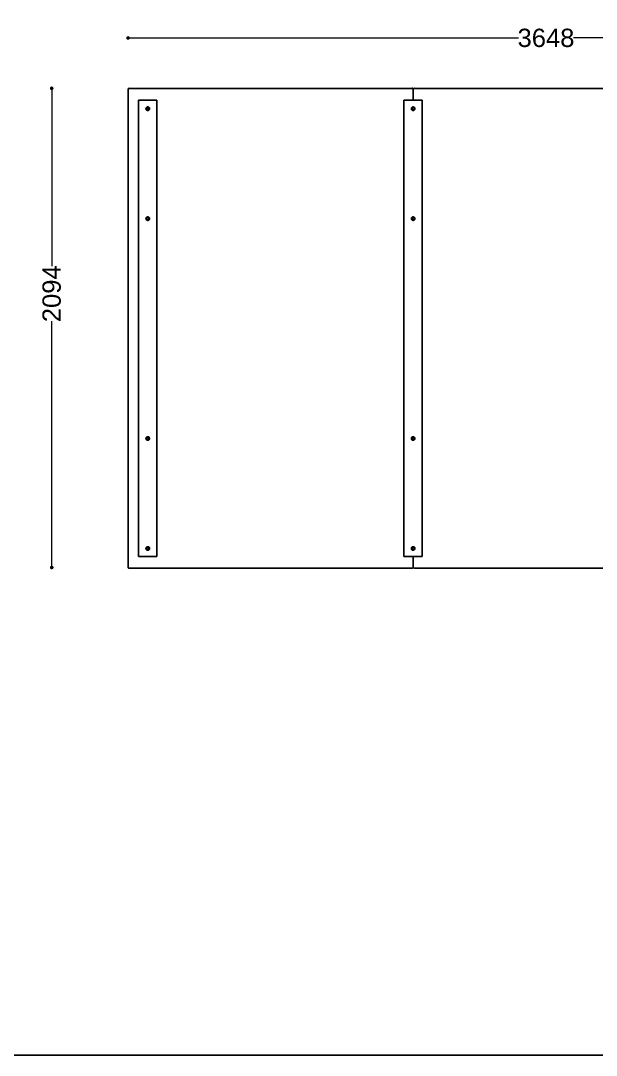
# Model space of a CAD drawing. Header units: millimetres. Extents: x 6020 to 14334, y 16216 to 25078.
# Drawn here: x 9302 to 11818, y 16216 to 20737 of the extents above; entities that cross this region are included whole.
import ezdxf

# ---------------------------------------------------------------- set-up
doc = ezdxf.new("R2010")
doc.units = ezdxf.units.MM
doc.header["$LTSCALE"] = 3
for name, color, linetype in [('Green', 3, 'Continuous'), ('Orange', 30, 'Continuous'), ('Red', 1, 'Continuous')]:
    doc.layers.add(name, color=color, linetype=linetype)
doc.styles.get("Standard").update_dxf_attribs({"font": 'arial.ttf'})
doc.dimstyles.new('MATEUSZ', dxfattribs={"dimtxt": 35, "dimasz": 16, "dimexe": 0.18, "dimexo": 0.0625, "dimgap": 0.09, "dimtad": 0, "dimdec": 0, "dimdsep": 46, "dimtxsty": 'Standard', "dimblk": 'DOT', "dimcen": 0.09, "dimse1": 1, "dimse2": 1, "dimadec": 0, "dimazin": 0, "dimtfac": 1, "dimtdec": 0, "dimtofl": 0, "dimtmove": 0, "dimatfit": 3, "dimfxl": 1, "dimtolj": 1, "dimtzin": 0, "dimlwd": 9, "dimlwe": 9, "dimarcsym": 0})

# ---------------------------------------------------------------- blocks, each defined once
blk = doc.blocks.new('_Dot')
at = {"color": 0, "linetype": 'ByBlock', "lineweight": -2}
blk.add_line((-0.5, 0), (-1, 0), dxfattribs=at)
at = {"color": 0, "linetype": 'ByBlock', "const_width": 0.5}
blk.add_lwpolyline([(-0.25, 0, 1), (0.25, 0, 1)], format="xyb", close=True, dxfattribs=at)
blk = doc.blocks.new('*D28')
at = {"color": 0, "lineweight": 9, "transparency": 16777216}
for p, q in [((9786.9, 20661.9), (11478.2, 20661.9)), ((13403.3, 20661.9), (11717.4, 20661.9))]:
    blk.add_line(p, q, dxfattribs=at)
at = {"layer": 'Defpoints', "color": 0, "transparency": 16777216}
for p in [(13419.3, 20661.9), (13419.3, 20438.7), (9770.9, 20436.8)]:
    blk.add_point(p, dxfattribs=at)
at = {"color": 0, "lineweight": 9, "transparency": 16777216, "xscale": 16, "yscale": 16, "zscale": 16, "rotation": 180}
blk.add_blockref('_Dot', (9770.9, 20661.9), dxfattribs=at)
at = {"color": 0, "lineweight": 9, "transparency": 16777216, "xscale": 16, "yscale": 16, "zscale": 16}
blk.add_blockref('_Dot', (13419.3, 20661.9), dxfattribs=at)
at = {"color": 0, "transparency": 16777216, "insert": (11597.8, 20661.9), "char_height": 80, "attachment_point": 5}
blk.add_mtext('\\A1;3648', dxfattribs=at)
blk = doc.blocks.new('*D29')
at = {"color": 0, "lineweight": 9, "transparency": 16777216}
for p, q in [((9437.2, 20426), (9437.2, 19664.2)), ((9437.2, 18363.8), (9437.2, 19424))]:
    blk.add_line(p, q, dxfattribs=at)
at = {"layer": 'Defpoints', "color": 0, "transparency": 16777216}
for p in [(13416, 20442), (9437.2, 18347.8), (13419.3, 18347.8)]:
    blk.add_point(p, dxfattribs=at)
at = {"color": 0, "lineweight": 9, "transparency": 16777216, "xscale": 16, "yscale": 16, "zscale": 16}
for p, rotation in [((9437.2, 20442), 90), ((9437.2, 18347.8), 270)]:
    blk.add_blockref('_Dot', p, dxfattribs=dict(at, rotation=rotation))
at = {"color": 0, "transparency": 16777216, "insert": (9437.2, 19544.1), "char_height": 80, "attachment_point": 5, "rotation": 90}
blk.add_mtext('\\A1;2094', dxfattribs=at)

msp = doc.modelspace()

# ---------------------------------------------------------------- linework, layer by layer
msp.add_lwpolyline([(6020.2, 25078), (14334, 25078), (14334, 16215.9), (6020.2, 16215.9)], close=True)
at = {"layer": 'Green', "color": 7}
for p, q in [((9856.8, 20358.6), (9851.9, 20355.5)), ((9851.9, 20355.5), (9856.8, 20358.6)), ((9851.9, 20355.5), (9852.1, 20349.8)), ((9861.9, 20355.9), (9856.8, 20358.6)), ((9856.8, 20358.6), (9856.8, 20358.5)), ((9856.8, 20358.6), (9861.9, 20355.9)), ((9862.1, 20350.1), (9861.9, 20355.9)), ((9862.1, 20350.1), (9862.1, 20350)), ((11016.8, 20358.6), (11011.9, 20355.5)), ((11011.9, 20355.5), (11016.8, 20358.6)), ((11011.9, 20355.5), (11012.1, 20349.8)), ((11012.1, 20349.8), (11017.2, 20347.1)), ((11016.8, 20358.6), (11016.8, 20358.5)), ((11021.9, 20355.9), (11016.8, 20358.6)), ((11016.8, 20358.6), (11021.9, 20355.9)), ((11022.1, 20350.1), (11021.9, 20355.9)), ((11022.1, 20350.1), (11022.1, 20350)), ((9856.8, 19878.1), (9851.9, 19875.1)), ((9851.9, 19875.1), (9856.8, 19878.1)), ((9851.9, 19875.1), (9851.9, 19875)), ((9851.9, 19875.1), (9852.1, 19869.3)), ((9861.9, 19875.4), (9856.8, 19878.1)), ((9856.8, 19878.1), (9861.9, 19875.4)), ((9862.1, 19869.6), (9861.9, 19875.4)), ((11016.8, 19878.1), (11011.9, 19875.1)), ((11011.9, 19875.1), (11016.8, 19878.1)), ((11011.9, 19875.1), (11011.9, 19875)), ((11021.9, 19875.4), (11016.8, 19878.1)), ((11016.8, 19878.1), (11021.9, 19875.4)), ((11022.1, 19869.6), (11021.9, 19875.4)), ((9856.8, 18917.2), (9851.9, 18914.2)), ((9851.9, 18914.2), (9856.8, 18917.2)), ((9851.9, 18914.2), (9852.1, 18908.4)), ((9851.9, 18914.2), (9851.9, 18914)), ((9861.9, 18914.5), (9856.8, 18917.2)), ((9856.8, 18917.2), (9861.9, 18914.5)), ((9862.1, 18908.7), (9861.9, 18914.5)), ((11016.8, 18917.2), (11011.9, 18914.2)), ((11011.9, 18914.2), (11016.8, 18917.2)), ((11011.9, 18914.2), (11012.1, 18908.4)), ((11011.9, 18914.2), (11011.9, 18914)), ((11021.9, 18914.5), (11016.8, 18917.2)), ((11016.8, 18917.2), (11021.9, 18914.5)), ((11017.2, 18905.7), (11017.2, 18905.6)), ((11022.1, 18908.7), (11021.9, 18914.5)), ((9856.8, 18436.8), (9851.9, 18433.7)), ((9851.9, 18433.7), (9856.8, 18436.8)), ((9851.9, 18433.7), (9852.1, 18427.9)), ((9861.9, 18434), (9856.8, 18436.8)), ((9856.8, 18436.8), (9861.9, 18434)), ((9859.6, 18426.7), (9862.1, 18428.3)), ((9862.1, 18428.3), (9861.9, 18434)), ((11016.8, 18436.8), (11011.9, 18433.7)), ((11011.9, 18433.7), (11016.8, 18436.8)), ((11011.9, 18433.7), (11012.1, 18427.9)), ((11012.1, 18427.9), (11017.2, 18425.2)), ((11021.9, 18434), (11016.8, 18436.8)), ((11016.8, 18436.8), (11021.9, 18434)), ((11022.1, 18428.3), (11021.9, 18434))]:
    msp.add_line(p, q, dxfattribs=at)
for points in [[(9864.7, 20352.8, 0), (9864.7, 20353.7, 0), (9864.6, 20354.5, 0), (9864.3, 20355.3, 0), (9864, 20356.1, 0), (9863.5, 20356.9, 0), (9863, 20357.7, 0), (9862.4, 20358.4, 0), (9861.7, 20359, 0), (9860.9, 20359.5, 0), (9860.1, 20359.9, 0), (9859.3, 20360.2, 0), (9858.4, 20360.4, 0), (9857.6, 20360.5, 0), (9856.8, 20360.6, 0), (9856, 20360.5, 0), (9855.1, 20360.3, 0), (9854.3, 20360.1, 0), (9853.5, 20359.7, 0), (9852.7, 20359.2, 0), (9852, 20358.7, 0), (9851.3, 20358, 0), (9850.7, 20357.3, 0), (9850.2, 20356.5, 0), (9849.8, 20355.7, 0), (9849.6, 20354.9, 0), (9849.4, 20354, 0), (9849.3, 20353.2, 0), (9849.3, 20352.4, 0), (9849.4, 20351.6, 0), (9849.6, 20350.8, 0), (9849.9, 20349.9, 0), (9850.3, 20349.1, 0)], [(9851.9, 20355.4, 0), (9856.8, 20358.5, 0)], [(9852.1, 20349.6, 0), (9851.9, 20355.4, 0)], [(9857.2, 20346.9, 0), (9852.1, 20349.6, 0)], [(9856.8, 20358.5, 0), (9861.9, 20355.8, 0)], [(9857.4, 20347, 0), (9862.1, 20350, 0)], [(9861.9, 20355.8, 0), (9862.1, 20350, 0)], [(11024.7, 20352.8, 0), (11024.7, 20353.6, 0), (11024.6, 20354.4, 0), (11024.4, 20355.2, 0), (11024, 20356, 0), (11023.6, 20356.8, 0), (11023.1, 20357.6, 0), (11022.5, 20358.2, 0), (11021.9, 20358.8, 0), (11021.1, 20359.4, 0), (11020.4, 20359.8, 0), (11019.6, 20360.1, 0), (11018.8, 20360.4, 0), (11018, 20360.5, 0), (11017.2, 20360.6, 0), (11016.4, 20360.5, 0), (11015.6, 20360.4, 0), (11014.8, 20360.2, 0), (11014, 20359.9, 0), (11013.2, 20359.6, 0), (11012.4, 20359.1, 0), (11011.8, 20358.5, 0), (11011.1, 20357.9, 0), (11010.6, 20357.1, 0), (11010.1, 20356.4, 0), (11009.8, 20355.6, 0), (11009.5, 20354.8, 0), (11009.4, 20354, 0), (11009.3, 20353.2, 0), (11009.3, 20352.4, 0), (11009.4, 20351.6, 0), (11009.6, 20350.8, 0), (11009.8, 20350, 0)], [(11011.9, 20355.4, 0), (11016.8, 20358.5, 0)], [(11012.1, 20349.6, 0), (11011.9, 20355.4, 0)], [(11017.2, 20346.9, 0), (11012.1, 20349.6, 0)], [(11016.8, 20358.5, 0), (11021.9, 20355.8, 0)], [(11017.4, 20347, 0), (11022.1, 20350, 0)], [(11021.9, 20355.9, 0), (11021.9, 20355.9, 0), (11021.9, 20355.9, 0), (11021.9, 20355.9, 0), (11021.9, 20355.9, 0), (11021.9, 20355.9, 0), (11021.9, 20355.9, 0), (11021.9, 20355.9, 0), (11021.9, 20355.9, 0), (11021.9, 20355.9, 0), (11021.9, 20355.9, 0), (11021.9, 20355.9, 0), (11021.9, 20355.9, 0), (11021.9, 20355.9, 0), (11021.9, 20355.9, 0), (11021.9, 20355.9, 0), (11021.9, 20355.9, 0), (11021.9, 20355.9, 0), (11021.9, 20355.9, 0), (11021.8, 20355.8, 0)], [(11021.9, 20355.8, 0), (11022.1, 20350, 0)], [(11024.2, 20350.1, 0), (11024.5, 20350.8, 0), (11024.6, 20351.5, 0), (11024.7, 20352.2, 0), (11024.7, 20352.8, 0)], [(9855.5, 20345.3, 0), (9856.6, 20345.1, 0), (9857.6, 20345.2, 0), (9858.7, 20345.3, 0), (9859.8, 20345.6, 0)], [(11015.1, 20345.4, 0), (11016.2, 20345.2, 0), (11017.2, 20345.1, 0), (11018.3, 20345.2, 0), (11019.3, 20345.5, 0)], [(11017.4, 20347, 0), (11017.2, 20346.9, 0)], [(9864.7, 19872.4, 0), (9864.7, 19873.2, 0), (9864.6, 19874, 0), (9864.3, 19874.8, 0), (9864, 19875.7, 0), (9863.6, 19876.4, 0), (9863.1, 19877.2, 0), (9862.4, 19877.9, 0), (9861.8, 19878.5, 0), (9861, 19879, 0), (9860.2, 19879.4, 0), (9859.4, 19879.7, 0), (9858.6, 19879.9, 0), (9857.7, 19880.1, 0), (9856.9, 19880.1, 0), (9856.1, 19880.1, 0), (9855.3, 19879.9, 0), (9854.5, 19879.7, 0), (9853.7, 19879.3, 0), (9852.9, 19878.9, 0), (9852.1, 19878.4, 0), (9851.5, 19877.8, 0), (9850.9, 19877.1, 0), (9850.4, 19876.3, 0), (9849.9, 19875.5, 0), (9849.6, 19874.7, 0), (9849.4, 19873.9, 0), (9849.3, 19873, 0), (9849.3, 19872.3, 0), (9849.3, 19871.4, 0), (9849.5, 19870.6, 0), (9849.7, 19869.8, 0), (9850.1, 19869, 0)], [(9851.9, 19875, 0), (9856.8, 19878, 0)], [(9852.1, 19869.2, 0), (9851.9, 19875, 0)], [(9857.2, 19866.5, 0), (9852.1, 19869.2, 0)], [(9856.8, 19878, 0), (9861.9, 19875.3, 0)], [(9857.4, 19866.6, 0), (9857.2, 19866.5, 0)], [(9857.4, 19866.6, 0), (9862.1, 19869.5, 0)], [(9861.3, 19865.9, 0), (9861.9, 19866.4, 0), (9862.4, 19866.9, 0), (9863, 19867.5, 0), (9863.4, 19868.1, 0)], [(9861.9, 19875.3, 0), (9862.1, 19869.5, 0)], [(9864.3, 19869.9, 0), (9864.6, 19871.1, 0), (9864.7, 19872.4, 0)], [(11024.7, 19872.4, 0), (11024.7, 19873.2, 0), (11024.5, 19874.1, 0), (11024.3, 19874.9, 0), (11024, 19875.8, 0), (11023.5, 19876.6, 0), (11022.9, 19877.3, 0), (11022.3, 19878, 0), (11021.6, 19878.6, 0), (11020.8, 19879.1, 0), (11019.9, 19879.5, 0), (11019.1, 19879.8, 0), (11018.2, 19880, 0), (11017.4, 19880.1, 0), (11016.6, 19880.1, 0), (11015.7, 19880, 0), (11014.9, 19879.8, 0), (11014, 19879.5, 0), (11013.2, 19879.1, 0), (11012.4, 19878.6, 0), (11011.7, 19878, 0), (11011, 19877.3, 0), (11010.5, 19876.5, 0), (11010, 19875.7, 0), (11009.7, 19874.9, 0), (11009.5, 19874, 0), (11009.3, 19873.1, 0), (11009.3, 19872.3, 0), (11009.3, 19871.5, 0), (11009.5, 19870.6, 0), (11009.7, 19869.8, 0), (11010.1, 19869, 0), (11010.6, 19868.1, 0)], [(11011.9, 19875, 0), (11016.8, 19878, 0)], [(11012.1, 19869.2, 0), (11011.9, 19875, 0)], [(11017.2, 19866.5, 0), (11012.1, 19869.2, 0)], [(11016.8, 19878, 0), (11021.9, 19875.3, 0)], [(11017.2, 19866.6, 0), (11017.2, 19866.6, 0), (11017.2, 19866.6, 0), (11017.2, 19866.6, 0), (11017.2, 19866.7, 0)], [(11017.4, 19866.6, 0), (11022.1, 19869.5, 0)], [(11021.9, 19875.3, 0), (11022.1, 19869.5, 0)], [(11024.1, 19869.3, 0), (11024.4, 19870, 0), (11024.6, 19870.8, 0), (11024.7, 19871.6, 0), (11024.7, 19872.4, 0)], [(9864.7, 18911.5, 0), (9864.7, 18912.3, 0), (9864.6, 18913.1, 0), (9864.3, 18913.9, 0), (9864, 18914.7, 0), (9863.6, 18915.5, 0), (9863.1, 18916.3, 0), (9862.4, 18917, 0), (9861.7, 18917.6, 0), (9861, 18918.1, 0), (9860.2, 18918.5, 0), (9859.4, 18918.8, 0), (9858.6, 18919, 0), (9857.7, 18919.2, 0), (9856.9, 18919.2, 0), (9856.1, 18919.1, 0), (9855.3, 18919, 0), (9854.5, 18918.8, 0), (9853.7, 18918.4, 0), (9852.9, 18918, 0), (9852.1, 18917.5, 0), (9851.5, 18916.8, 0), (9850.9, 18916.1, 0), (9850.4, 18915.4, 0), (9849.9, 18914.6, 0), (9849.6, 18913.8, 0), (9849.4, 18912.9, 0), (9849.3, 18912.1, 0), (9849.3, 18911.3, 0), (9849.3, 18910.5, 0), (9849.5, 18909.7, 0), (9849.7, 18908.9, 0), (9850.1, 18908.1, 0)], [(9851.9, 18914, 0), (9856.8, 18917.1, 0)], [(9852.1, 18908.3, 0), (9851.9, 18914, 0)], [(9857.2, 18905.6, 0), (9852.1, 18908.3, 0)], [(9856.8, 18917.1, 0), (9861.9, 18914.4, 0)], [(9857.4, 18905.7, 0), (9857.2, 18905.6, 0)], [(9857.4, 18905.7, 0), (9862.1, 18908.6, 0)], [(9861.3, 18905, 0), (9861.9, 18905.5, 0), (9862.4, 18906, 0), (9862.9, 18906.5, 0), (9863.4, 18907.1, 0)], [(9861.9, 18914.4, 0), (9862.1, 18908.6, 0)], [(9864.3, 18908.9, 0), (9864.6, 18910.2, 0), (9864.7, 18911.5, 0)], [(11024.7, 18911.5, 0), (11024.7, 18912.3, 0), (11024.5, 18913.1, 0), (11024.3, 18914, 0), (11024, 18914.8, 0), (11023.5, 18915.7, 0), (11022.9, 18916.4, 0), (11022.3, 18917.1, 0), (11021.6, 18917.7, 0), (11020.8, 18918.2, 0), (11019.9, 18918.6, 0), (11019.1, 18918.9, 0), (11018.2, 18919.1, 0), (11017.4, 18919.2, 0), (11016.6, 18919.2, 0), (11015.7, 18919.1, 0), (11014.9, 18918.9, 0), (11014, 18918.6, 0), (11013.2, 18918.2, 0), (11012.4, 18917.7, 0), (11011.7, 18917, 0), (11011, 18916.4, 0), (11010.5, 18915.6, 0), (11010, 18914.8, 0), (11009.7, 18913.9, 0), (11009.5, 18913.1, 0), (11009.3, 18912.2, 0), (11009.3, 18911.4, 0), (11009.3, 18910.6, 0), (11009.5, 18909.7, 0), (11009.7, 18908.9, 0), (11010.1, 18908, 0), (11010.6, 18907.2, 0)], [(11011.9, 18914, 0), (11016.8, 18917.1, 0)], [(11012.1, 18908.3, 0), (11011.9, 18914, 0)], [(11017.2, 18905.6, 0), (11012.1, 18908.3, 0)], [(11016.8, 18917.1, 0), (11021.9, 18914.4, 0)], [(11017.4, 18905.7, 0), (11022.1, 18908.6, 0)], [(11021.9, 18914.4, 0), (11022.1, 18908.6, 0)], [(11024.1, 18908.3, 0), (11024.4, 18909.1, 0), (11024.6, 18909.9, 0), (11024.7, 18910.7, 0), (11024.7, 18911.5, 0)], [(9864.7, 18431, 0), (9864.7, 18431.8, 0), (9864.6, 18432.7, 0), (9864.3, 18433.5, 0), (9864, 18434.3, 0), (9863.5, 18435.1, 0), (9863, 18435.9, 0), (9862.4, 18436.6, 0), (9861.7, 18437.2, 0), (9860.9, 18437.7, 0), (9860.1, 18438.1, 0), (9859.3, 18438.4, 0), (9858.4, 18438.6, 0), (9857.6, 18438.7, 0), (9856.8, 18438.7, 0), (9856, 18438.7, 0), (9855.1, 18438.5, 0), (9854.3, 18438.2, 0), (9853.5, 18437.9, 0), (9852.7, 18437.4, 0), (9851.9, 18436.8, 0), (9851.3, 18436.2, 0), (9850.7, 18435.5, 0), (9850.2, 18434.7, 0), (9849.8, 18433.9, 0), (9849.6, 18433, 0), (9849.4, 18432.2, 0), (9849.3, 18431.4, 0), (9849.3, 18430.6, 0), (9849.4, 18429.7, 0), (9849.6, 18428.9, 0), (9849.9, 18428.1, 0), (9850.3, 18427.2, 0)], [(9851.9, 18433.6, 0), (9856.8, 18436.6, 0)], [(9851.9, 18433.7, 0), (9851.9, 18433.7, 0), (9851.9, 18433.7, 0), (9851.9, 18433.7, 0), (9851.9, 18433.7, 0), (9851.9, 18433.7, 0), (9851.9, 18433.7, 0), (9851.9, 18433.7, 0), (9851.9, 18433.7, 0), (9851.9, 18433.7, 0), (9851.9, 18433.7, 0), (9851.9, 18433.7, 0), (9851.9, 18433.7, 0), (9851.9, 18433.7, 0), (9851.9, 18433.7, 0), (9851.9, 18433.7, 0), (9851.9, 18433.7, 0), (9852, 18433.7, 0)], [(9852.1, 18427.8, 0), (9851.9, 18433.6, 0)], [(9857.2, 18425.1, 0), (9852.1, 18427.8, 0)], [(9855.5, 18423.4, 0), (9856.4, 18423.3, 0), (9857.2, 18423.3, 0), (9858.1, 18423.4, 0), (9858.9, 18423.5, 0)], [(9856.8, 18436.6, 0), (9861.9, 18433.9, 0)], [(9857.4, 18425.2, 0), (9862.1, 18428.2, 0)], [(9861.9, 18433.9, 0), (9862.1, 18428.2, 0)], [(11024.7, 18431, 0), (11024.7, 18431.8, 0), (11024.6, 18432.6, 0), (11024.4, 18433.4, 0), (11024, 18434.2, 0), (11023.6, 18435, 0), (11023.1, 18435.7, 0), (11022.5, 18436.4, 0), (11021.9, 18437, 0), (11021.1, 18437.5, 0), (11020.4, 18438, 0), (11019.6, 18438.3, 0), (11018.8, 18438.5, 0), (11017.9, 18438.7, 0), (11017.2, 18438.7, 0), (11016.4, 18438.7, 0), (11015.6, 18438.6, 0), (11014.8, 18438.4, 0), (11014, 18438.1, 0), (11013.2, 18437.7, 0), (11012.4, 18437.2, 0), (11011.7, 18436.7, 0), (11011.1, 18436, 0), (11010.6, 18435.3, 0), (11010.1, 18434.5, 0), (11009.8, 18433.7, 0), (11009.5, 18432.9, 0), (11009.4, 18432.1, 0), (11009.3, 18431.3, 0), (11009.3, 18430.5, 0), (11009.4, 18429.7, 0), (11009.6, 18428.9, 0), (11009.8, 18428.1, 0)], [(11011.9, 18433.6, 0), (11016.8, 18436.6, 0)], [(11012.1, 18427.8, 0), (11011.9, 18433.6, 0)], [(11017.2, 18425.1, 0), (11012.1, 18427.8, 0)], [(11015.9, 18423.4, 0), (11016.8, 18423.3, 0), (11017.6, 18423.3, 0), (11018.5, 18423.4, 0), (11019.3, 18423.7, 0)], [(11016.8, 18436.6, 0), (11021.9, 18433.9, 0)], [(11017.4, 18425.2, 0), (11022.1, 18428.2, 0)], [(11021.7, 18424.9, 0), (11022.3, 18425.4, 0), (11022.8, 18425.9, 0), (11023.3, 18426.5, 0), (11023.7, 18427.2, 0)], [(11021.9, 18433.9, 0), (11022.1, 18428.2, 0)], [(11024.2, 18428.2, 0), (11024.4, 18428.9, 0), (11024.6, 18429.6, 0), (11024.7, 18430.3, 0), (11024.7, 18431, 0)]]:
    msp.add_polyline3d(points, dxfattribs=at)
for points in [[(9864.7, 20352.8, 0), (9864.7, 20353.5, 0), (9864.6, 20354.2, 0), (9864.4, 20355, 0), (9864.2, 20355.7, 0), (9863.9, 20356.4, 0), (9863.5, 20357, 0), (9863, 20357.7, 0), (9862.5, 20358.3, 0), (9861.9, 20358.8, 0), (9861.2, 20359.3, 0), (9860.6, 20359.7, 0), (9859.9, 20360, 0), (9859.1, 20360.2, 0), (9858.4, 20360.4, 0), (9857.7, 20360.5, 0), (9857, 20360.5, 0), (9856.3, 20360.5, 0), (9855.6, 20360.4, 0), (9854.9, 20360.2, 0), (9854.2, 20360, 0), (9853.5, 20359.7, 0), (9852.8, 20359.3, 0), (9852.1, 20358.8, 0), (9851.5, 20358.3, 0), (9851, 20357.7, 0), (9850.5, 20357, 0), (9850.1, 20356.4, 0), (9849.8, 20355.7, 0), (9849.6, 20355, 0), (9849.4, 20354.2, 0), (9849.3, 20353.5, 0), (9849.3, 20352.8, 0), (9849.3, 20352.1, 0), (9849.4, 20351.4, 0), (9849.6, 20350.7, 0), (9849.8, 20350, 0), (9850.1, 20349.3, 0), (9850.5, 20348.6, 0), (9851, 20348, 0), (9851.5, 20347.4, 0), (9852.1, 20346.8, 0), (9852.8, 20346.4, 0), (9853.5, 20346, 0), (9854.2, 20345.7, 0), (9854.9, 20345.4, 0), (9855.6, 20345.2, 0), (9856.3, 20345.1, 0), (9857, 20345.1, 0), (9857.7, 20345.1, 0), (9858.4, 20345.2, 0), (9859.1, 20345.4, 0), (9859.9, 20345.7, 0), (9860.6, 20346, 0), (9861.2, 20346.4, 0), (9861.9, 20346.8, 0), (9862.5, 20347.4, 0), (9863, 20348, 0), (9863.5, 20348.6, 0), (9863.9, 20349.3, 0), (9864.2, 20350, 0), (9864.4, 20350.7, 0), (9864.6, 20351.4, 0), (9864.7, 20352.1, 0)], [(9857.4, 20347.9, 0), (9856.9, 20347.9, 0), (9856.5, 20347.9, 0), (9856, 20348, 0), (9855.5, 20348.1, 0), (9855.1, 20348.3, 0), (9854.7, 20348.5, 0), (9854.3, 20348.7, 0), (9853.9, 20349, 0), (9853.6, 20349.3, 0), (9853.3, 20349.7, 0), (9853, 20350.1, 0), (9852.7, 20350.5, 0), (9852.6, 20350.9, 0), (9852.4, 20351.4, 0), (9852.3, 20351.8, 0), (9852.2, 20352.3, 0), (9852.2, 20352.8, 0), (9852.3, 20353.2, 0), (9852.3, 20353.7, 0), (9852.5, 20354.1, 0), (9852.6, 20354.6, 0), (9852.8, 20355, 0), (9853.1, 20355.4, 0), (9853.4, 20355.8, 0), (9853.7, 20356.1, 0), (9854, 20356.4, 0), (9854.4, 20356.7, 0), (9854.8, 20356.9, 0), (9855.3, 20357.1, 0), (9855.7, 20357.3, 0), (9856.2, 20357.4, 0), (9856.6, 20357.4, 0), (9857.1, 20357.4, 0), (9857.6, 20357.4, 0), (9858, 20357.3, 0), (9858.5, 20357.2, 0), (9858.9, 20357, 0), (9859.3, 20356.8, 0), (9859.7, 20356.6, 0), (9860.1, 20356.3, 0), (9860.5, 20356, 0), (9860.8, 20355.6, 0), (9861, 20355.2, 0), (9861.3, 20354.8, 0), (9861.5, 20354.4, 0), (9861.6, 20354, 0), (9861.7, 20353.5, 0), (9861.8, 20353, 0), (9861.8, 20352.6, 0), (9861.8, 20352.1, 0), (9861.7, 20351.6, 0), (9861.6, 20351.2, 0), (9861.4, 20350.8, 0), (9861.2, 20350.3, 0), (9860.9, 20349.9, 0), (9860.7, 20349.6, 0), (9860.3, 20349.2, 0), (9860, 20348.9, 0), (9859.6, 20348.6, 0), (9859.2, 20348.4, 0), (9858.8, 20348.2, 0), (9858.3, 20348.1, 0), (9857.9, 20348, 0)], [(11024.7, 20352.8, 0), (11024.7, 20353.5, 0), (11024.6, 20354.2, 0), (11024.4, 20355, 0), (11024.2, 20355.7, 0), (11023.9, 20356.4, 0), (11023.5, 20357, 0), (11023, 20357.7, 0), (11022.5, 20358.3, 0), (11021.9, 20358.8, 0), (11021.2, 20359.3, 0), (11020.6, 20359.7, 0), (11019.9, 20360, 0), (11019.1, 20360.2, 0), (11018.4, 20360.4, 0), (11017.7, 20360.5, 0), (11017, 20360.5, 0), (11016.3, 20360.5, 0), (11015.6, 20360.4, 0), (11014.9, 20360.2, 0), (11014.2, 20360, 0), (11013.5, 20359.7, 0), (11012.8, 20359.3, 0), (11012.1, 20358.8, 0), (11011.5, 20358.3, 0), (11011, 20357.7, 0), (11010.5, 20357, 0), (11010.1, 20356.4, 0), (11009.8, 20355.7, 0), (11009.6, 20355, 0), (11009.4, 20354.2, 0), (11009.3, 20353.5, 0), (11009.3, 20352.8, 0), (11009.3, 20352.1, 0), (11009.4, 20351.4, 0), (11009.6, 20350.7, 0), (11009.8, 20350, 0), (11010.1, 20349.3, 0), (11010.5, 20348.6, 0), (11011, 20348, 0), (11011.5, 20347.4, 0), (11012.1, 20346.8, 0), (11012.8, 20346.4, 0), (11013.5, 20346, 0), (11014.2, 20345.7, 0), (11014.9, 20345.4, 0), (11015.6, 20345.2, 0), (11016.3, 20345.1, 0), (11017, 20345.1, 0), (11017.7, 20345.1, 0), (11018.4, 20345.2, 0), (11019.1, 20345.4, 0), (11019.9, 20345.7, 0), (11020.6, 20346, 0), (11021.2, 20346.4, 0), (11021.9, 20346.8, 0), (11022.5, 20347.4, 0), (11023, 20348, 0), (11023.5, 20348.6, 0), (11023.9, 20349.3, 0), (11024.2, 20350, 0), (11024.4, 20350.7, 0), (11024.6, 20351.4, 0), (11024.7, 20352.1, 0)], [(11017.4, 20347.9, 0), (11016.9, 20347.9, 0), (11016.5, 20347.9, 0), (11016, 20348, 0), (11015.5, 20348.1, 0), (11015.1, 20348.3, 0), (11014.7, 20348.5, 0), (11014.3, 20348.7, 0), (11013.9, 20349, 0), (11013.6, 20349.3, 0), (11013.3, 20349.7, 0), (11013, 20350.1, 0), (11012.7, 20350.5, 0), (11012.6, 20350.9, 0), (11012.4, 20351.4, 0), (11012.3, 20351.8, 0), (11012.2, 20352.3, 0), (11012.2, 20352.8, 0), (11012.3, 20353.2, 0), (11012.3, 20353.7, 0), (11012.5, 20354.1, 0), (11012.6, 20354.6, 0), (11012.8, 20355, 0), (11013.1, 20355.4, 0), (11013.4, 20355.8, 0), (11013.7, 20356.1, 0), (11014, 20356.4, 0), (11014.4, 20356.7, 0), (11014.8, 20356.9, 0), (11015.3, 20357.1, 0), (11015.7, 20357.3, 0), (11016.2, 20357.4, 0), (11016.6, 20357.4, 0), (11017.1, 20357.4, 0), (11017.6, 20357.4, 0), (11018, 20357.3, 0), (11018.5, 20357.2, 0), (11018.9, 20357, 0), (11019.3, 20356.8, 0), (11019.7, 20356.6, 0), (11020.1, 20356.3, 0), (11020.5, 20356, 0), (11020.8, 20355.6, 0), (11021, 20355.2, 0), (11021.3, 20354.8, 0), (11021.5, 20354.4, 0), (11021.6, 20354, 0), (11021.7, 20353.5, 0), (11021.8, 20353, 0), (11021.8, 20352.6, 0), (11021.8, 20352.1, 0), (11021.7, 20351.6, 0), (11021.6, 20351.2, 0), (11021.4, 20350.8, 0), (11021.2, 20350.3, 0), (11020.9, 20349.9, 0), (11020.7, 20349.6, 0), (11020.3, 20349.2, 0), (11020, 20348.9, 0), (11019.6, 20348.6, 0), (11019.2, 20348.4, 0), (11018.8, 20348.2, 0), (11018.3, 20348.1, 0), (11017.9, 20348, 0)], [(9864.7, 19872.4, 0), (9864.7, 19873.1, 0), (9864.6, 19873.8, 0), (9864.4, 19874.5, 0), (9864.2, 19875.2, 0), (9863.9, 19875.9, 0), (9863.5, 19876.6, 0), (9863, 19877.2, 0), (9862.5, 19877.8, 0), (9861.9, 19878.4, 0), (9861.2, 19878.8, 0), (9860.6, 19879.2, 0), (9859.9, 19879.5, 0), (9859.1, 19879.8, 0), (9858.4, 19880, 0), (9857.7, 19880.1, 0), (9857, 19880.1, 0), (9856.3, 19880.1, 0), (9855.6, 19880, 0), (9854.9, 19879.8, 0), (9854.2, 19879.5, 0), (9853.5, 19879.2, 0), (9852.8, 19878.8, 0), (9852.1, 19878.4, 0), (9851.5, 19877.8, 0), (9851, 19877.2, 0), (9850.5, 19876.6, 0), (9850.1, 19875.9, 0), (9849.8, 19875.2, 0), (9849.6, 19874.5, 0), (9849.4, 19873.8, 0), (9849.3, 19873.1, 0), (9849.3, 19872.4, 0), (9849.3, 19871.7, 0), (9849.4, 19871, 0), (9849.6, 19870.2, 0), (9849.8, 19869.5, 0), (9850.1, 19868.8, 0), (9850.5, 19868.1, 0), (9851, 19867.5, 0), (9851.5, 19866.9, 0), (9852.1, 19866.4, 0), (9852.8, 19865.9, 0), (9853.5, 19865.5, 0), (9854.2, 19865.2, 0), (9854.9, 19865, 0), (9855.6, 19864.8, 0), (9856.3, 19864.7, 0), (9857, 19864.7, 0), (9857.7, 19864.7, 0), (9858.4, 19864.8, 0), (9859.1, 19865, 0), (9859.9, 19865.2, 0), (9860.6, 19865.5, 0), (9861.2, 19865.9, 0), (9861.9, 19866.4, 0), (9862.5, 19866.9, 0), (9863, 19867.5, 0), (9863.5, 19868.1, 0), (9863.9, 19868.8, 0), (9864.2, 19869.5, 0), (9864.4, 19870.2, 0), (9864.6, 19871, 0), (9864.7, 19871.7, 0)], [(9857.4, 19867.4, 0), (9856.9, 19867.4, 0), (9856.5, 19867.5, 0), (9856, 19867.5, 0), (9855.5, 19867.7, 0), (9855.1, 19867.8, 0), (9854.7, 19868, 0), (9854.3, 19868.3, 0), (9853.9, 19868.6, 0), (9853.6, 19868.9, 0), (9853.3, 19869.2, 0), (9853, 19869.6, 0), (9852.7, 19870, 0), (9852.6, 19870.5, 0), (9852.4, 19870.9, 0), (9852.3, 19871.4, 0), (9852.2, 19871.8, 0), (9852.2, 19872.3, 0), (9852.3, 19872.8, 0), (9852.3, 19873.2, 0), (9852.5, 19873.7, 0), (9852.6, 19874.1, 0), (9852.8, 19874.5, 0), (9853.1, 19874.9, 0), (9853.4, 19875.3, 0), (9853.7, 19875.7, 0), (9854, 19876, 0), (9854.4, 19876.2, 0), (9854.8, 19876.5, 0), (9855.3, 19876.7, 0), (9855.7, 19876.8, 0), (9856.2, 19876.9, 0), (9856.6, 19877, 0), (9857.1, 19877, 0), (9857.6, 19877, 0), (9858, 19876.9, 0), (9858.5, 19876.8, 0), (9858.9, 19876.6, 0), (9859.3, 19876.4, 0), (9859.7, 19876.1, 0), (9860.1, 19875.8, 0), (9860.5, 19875.5, 0), (9860.8, 19875.2, 0), (9861, 19874.8, 0), (9861.3, 19874.4, 0), (9861.5, 19874, 0), (9861.6, 19873.5, 0), (9861.7, 19873, 0), (9861.8, 19872.6, 0), (9861.8, 19872.1, 0), (9861.8, 19871.6, 0), (9861.7, 19871.2, 0), (9861.6, 19870.7, 0), (9861.4, 19870.3, 0), (9861.2, 19869.9, 0), (9860.9, 19869.5, 0), (9860.7, 19869.1, 0), (9860.3, 19868.8, 0), (9860, 19868.5, 0), (9859.6, 19868.2, 0), (9859.2, 19867.9, 0), (9858.8, 19867.8, 0), (9858.3, 19867.6, 0), (9857.9, 19867.5, 0)], [(11024.7, 19872.4, 0), (11024.7, 19873.1, 0), (11024.6, 19873.8, 0), (11024.4, 19874.5, 0), (11024.2, 19875.2, 0), (11023.9, 19875.9, 0), (11023.5, 19876.6, 0), (11023, 19877.2, 0), (11022.5, 19877.8, 0), (11021.9, 19878.4, 0), (11021.2, 19878.8, 0), (11020.6, 19879.2, 0), (11019.9, 19879.5, 0), (11019.1, 19879.8, 0), (11018.4, 19880, 0), (11017.7, 19880.1, 0), (11017, 19880.1, 0), (11016.3, 19880.1, 0), (11015.6, 19880, 0), (11014.9, 19879.8, 0), (11014.2, 19879.5, 0), (11013.5, 19879.2, 0), (11012.8, 19878.8, 0), (11012.1, 19878.4, 0), (11011.5, 19877.8, 0), (11011, 19877.2, 0), (11010.5, 19876.6, 0), (11010.1, 19875.9, 0), (11009.8, 19875.2, 0), (11009.6, 19874.5, 0), (11009.4, 19873.8, 0), (11009.3, 19873.1, 0), (11009.3, 19872.4, 0), (11009.3, 19871.7, 0), (11009.4, 19871, 0), (11009.6, 19870.2, 0), (11009.8, 19869.5, 0), (11010.1, 19868.8, 0), (11010.5, 19868.1, 0), (11011, 19867.5, 0), (11011.5, 19866.9, 0), (11012.1, 19866.4, 0), (11012.8, 19865.9, 0), (11013.5, 19865.5, 0), (11014.2, 19865.2, 0), (11014.9, 19865, 0), (11015.6, 19864.8, 0), (11016.3, 19864.7, 0), (11017, 19864.7, 0), (11017.7, 19864.7, 0), (11018.4, 19864.8, 0), (11019.1, 19865, 0), (11019.9, 19865.2, 0), (11020.6, 19865.5, 0), (11021.2, 19865.9, 0), (11021.9, 19866.4, 0), (11022.5, 19866.9, 0), (11023, 19867.5, 0), (11023.5, 19868.1, 0), (11023.9, 19868.8, 0), (11024.2, 19869.5, 0), (11024.4, 19870.2, 0), (11024.6, 19871, 0), (11024.7, 19871.7, 0)], [(11017.4, 19867.4, 0), (11016.9, 19867.4, 0), (11016.5, 19867.5, 0), (11016, 19867.5, 0), (11015.5, 19867.7, 0), (11015.1, 19867.8, 0), (11014.7, 19868, 0), (11014.3, 19868.3, 0), (11013.9, 19868.6, 0), (11013.6, 19868.9, 0), (11013.3, 19869.2, 0), (11013, 19869.6, 0), (11012.7, 19870, 0), (11012.6, 19870.5, 0), (11012.4, 19870.9, 0), (11012.3, 19871.4, 0), (11012.2, 19871.8, 0), (11012.2, 19872.3, 0), (11012.3, 19872.8, 0), (11012.3, 19873.2, 0), (11012.5, 19873.7, 0), (11012.6, 19874.1, 0), (11012.8, 19874.5, 0), (11013.1, 19874.9, 0), (11013.4, 19875.3, 0), (11013.7, 19875.7, 0), (11014, 19876, 0), (11014.4, 19876.2, 0), (11014.8, 19876.5, 0), (11015.3, 19876.7, 0), (11015.7, 19876.8, 0), (11016.2, 19876.9, 0), (11016.6, 19877, 0), (11017.1, 19877, 0), (11017.6, 19877, 0), (11018, 19876.9, 0), (11018.5, 19876.8, 0), (11018.9, 19876.6, 0), (11019.3, 19876.4, 0), (11019.7, 19876.1, 0), (11020.1, 19875.8, 0), (11020.5, 19875.5, 0), (11020.8, 19875.2, 0), (11021, 19874.8, 0), (11021.3, 19874.4, 0), (11021.5, 19874, 0), (11021.6, 19873.5, 0), (11021.7, 19873, 0), (11021.8, 19872.6, 0), (11021.8, 19872.1, 0), (11021.8, 19871.6, 0), (11021.7, 19871.2, 0), (11021.6, 19870.7, 0), (11021.4, 19870.3, 0), (11021.2, 19869.9, 0), (11020.9, 19869.5, 0), (11020.7, 19869.1, 0), (11020.3, 19868.8, 0), (11020, 19868.5, 0), (11019.6, 19868.2, 0), (11019.2, 19867.9, 0), (11018.8, 19867.8, 0), (11018.3, 19867.6, 0), (11017.9, 19867.5, 0)], [(9864.7, 18911.5, 0), (9864.7, 18912.2, 0), (9864.6, 18912.9, 0), (9864.4, 18913.6, 0), (9864.2, 18914.3, 0), (9863.9, 18915, 0), (9863.5, 18915.7, 0), (9863, 18916.3, 0), (9862.5, 18916.9, 0), (9861.9, 18917.4, 0), (9861.2, 18917.9, 0), (9860.6, 18918.3, 0), (9859.9, 18918.6, 0), (9859.1, 18918.9, 0), (9858.4, 18919, 0), (9857.7, 18919.1, 0), (9857, 18919.2, 0), (9856.3, 18919.1, 0), (9855.6, 18919, 0), (9854.9, 18918.9, 0), (9854.2, 18918.6, 0), (9853.5, 18918.3, 0), (9852.8, 18917.9, 0), (9852.1, 18917.4, 0), (9851.5, 18916.9, 0), (9851, 18916.3, 0), (9850.5, 18915.7, 0), (9850.1, 18915, 0), (9849.8, 18914.3, 0), (9849.6, 18913.6, 0), (9849.4, 18912.9, 0), (9849.3, 18912.2, 0), (9849.3, 18911.5, 0), (9849.3, 18910.8, 0), (9849.4, 18910.1, 0), (9849.6, 18909.3, 0), (9849.8, 18908.6, 0), (9850.1, 18907.9, 0), (9850.5, 18907.2, 0), (9851, 18906.6, 0), (9851.5, 18906, 0), (9852.1, 18905.5, 0), (9852.8, 18905, 0), (9853.5, 18904.6, 0), (9854.2, 18904.3, 0), (9854.9, 18904, 0), (9855.6, 18903.9, 0), (9856.3, 18903.8, 0), (9857, 18903.7, 0), (9857.7, 18903.8, 0), (9858.4, 18903.9, 0), (9859.1, 18904, 0), (9859.9, 18904.3, 0), (9860.6, 18904.6, 0), (9861.2, 18905, 0), (9861.9, 18905.5, 0), (9862.5, 18906, 0), (9863, 18906.6, 0), (9863.5, 18907.2, 0), (9863.9, 18907.9, 0), (9864.2, 18908.6, 0), (9864.4, 18909.3, 0), (9864.6, 18910.1, 0), (9864.7, 18910.8, 0)], [(9857.4, 18906.5, 0), (9856.9, 18906.5, 0), (9856.5, 18906.5, 0), (9856, 18906.6, 0), (9855.5, 18906.7, 0), (9855.1, 18906.9, 0), (9854.7, 18907.1, 0), (9854.3, 18907.4, 0), (9853.9, 18907.7, 0), (9853.6, 18908, 0), (9853.3, 18908.3, 0), (9853, 18908.7, 0), (9852.7, 18909.1, 0), (9852.6, 18909.5, 0), (9852.4, 18910, 0), (9852.3, 18910.5, 0), (9852.2, 18910.9, 0), (9852.2, 18911.4, 0), (9852.3, 18911.9, 0), (9852.3, 18912.3, 0), (9852.5, 18912.8, 0), (9852.6, 18913.2, 0), (9852.8, 18913.6, 0), (9853.1, 18914, 0), (9853.4, 18914.4, 0), (9853.7, 18914.7, 0), (9854, 18915, 0), (9854.4, 18915.3, 0), (9854.8, 18915.6, 0), (9855.3, 18915.7, 0), (9855.7, 18915.9, 0), (9856.2, 18916, 0), (9856.6, 18916.1, 0), (9857.1, 18916.1, 0), (9857.6, 18916, 0), (9858, 18916, 0), (9858.5, 18915.8, 0), (9858.9, 18915.7, 0), (9859.3, 18915.5, 0), (9859.7, 18915.2, 0), (9860.1, 18914.9, 0), (9860.5, 18914.6, 0), (9860.8, 18914.3, 0), (9861, 18913.9, 0), (9861.3, 18913.5, 0), (9861.5, 18913, 0), (9861.6, 18912.6, 0), (9861.7, 18912.1, 0), (9861.8, 18911.7, 0), (9861.8, 18911.2, 0), (9861.8, 18910.7, 0), (9861.7, 18910.3, 0), (9861.6, 18909.8, 0), (9861.4, 18909.4, 0), (9861.2, 18909, 0), (9860.9, 18908.6, 0), (9860.7, 18908.2, 0), (9860.3, 18907.8, 0), (9860, 18907.5, 0), (9859.6, 18907.3, 0), (9859.2, 18907, 0), (9858.8, 18906.8, 0), (9858.3, 18906.7, 0), (9857.9, 18906.6, 0)], [(11024.7, 18911.5, 0), (11024.7, 18912.2, 0), (11024.6, 18912.9, 0), (11024.4, 18913.6, 0), (11024.2, 18914.3, 0), (11023.9, 18915, 0), (11023.5, 18915.7, 0), (11023, 18916.3, 0), (11022.5, 18916.9, 0), (11021.9, 18917.4, 0), (11021.2, 18917.9, 0), (11020.6, 18918.3, 0), (11019.9, 18918.6, 0), (11019.1, 18918.9, 0), (11018.4, 18919, 0), (11017.7, 18919.1, 0), (11017, 18919.2, 0), (11016.3, 18919.1, 0), (11015.6, 18919, 0), (11014.9, 18918.9, 0), (11014.2, 18918.6, 0), (11013.5, 18918.3, 0), (11012.8, 18917.9, 0), (11012.1, 18917.4, 0), (11011.5, 18916.9, 0), (11011, 18916.3, 0), (11010.5, 18915.7, 0), (11010.1, 18915, 0), (11009.8, 18914.3, 0), (11009.6, 18913.6, 0), (11009.4, 18912.9, 0), (11009.3, 18912.2, 0), (11009.3, 18911.5, 0), (11009.3, 18910.8, 0), (11009.4, 18910.1, 0), (11009.6, 18909.3, 0), (11009.8, 18908.6, 0), (11010.1, 18907.9, 0), (11010.5, 18907.2, 0), (11011, 18906.6, 0), (11011.5, 18906, 0), (11012.1, 18905.5, 0), (11012.8, 18905, 0), (11013.5, 18904.6, 0), (11014.2, 18904.3, 0), (11014.9, 18904, 0), (11015.6, 18903.9, 0), (11016.3, 18903.8, 0), (11017, 18903.7, 0), (11017.7, 18903.8, 0), (11018.4, 18903.9, 0), (11019.1, 18904, 0), (11019.9, 18904.3, 0), (11020.6, 18904.6, 0), (11021.2, 18905, 0), (11021.9, 18905.5, 0), (11022.5, 18906, 0), (11023, 18906.6, 0), (11023.5, 18907.2, 0), (11023.9, 18907.9, 0), (11024.2, 18908.6, 0), (11024.4, 18909.3, 0), (11024.6, 18910.1, 0), (11024.7, 18910.8, 0)], [(11017.4, 18906.5, 0), (11016.9, 18906.5, 0), (11016.5, 18906.5, 0), (11016, 18906.6, 0), (11015.5, 18906.7, 0), (11015.1, 18906.9, 0), (11014.7, 18907.1, 0), (11014.3, 18907.4, 0), (11013.9, 18907.7, 0), (11013.6, 18908, 0), (11013.3, 18908.3, 0), (11013, 18908.7, 0), (11012.7, 18909.1, 0), (11012.6, 18909.5, 0), (11012.4, 18910, 0), (11012.3, 18910.5, 0), (11012.2, 18910.9, 0), (11012.2, 18911.4, 0), (11012.3, 18911.9, 0), (11012.3, 18912.3, 0), (11012.5, 18912.8, 0), (11012.6, 18913.2, 0), (11012.8, 18913.6, 0), (11013.1, 18914, 0), (11013.4, 18914.4, 0), (11013.7, 18914.7, 0), (11014, 18915, 0), (11014.4, 18915.3, 0), (11014.8, 18915.6, 0), (11015.3, 18915.7, 0), (11015.7, 18915.9, 0), (11016.2, 18916, 0), (11016.6, 18916.1, 0), (11017.1, 18916.1, 0), (11017.6, 18916, 0), (11018, 18916, 0), (11018.5, 18915.8, 0), (11018.9, 18915.7, 0), (11019.3, 18915.5, 0), (11019.7, 18915.2, 0), (11020.1, 18914.9, 0), (11020.5, 18914.6, 0), (11020.8, 18914.3, 0), (11021, 18913.9, 0), (11021.3, 18913.5, 0), (11021.5, 18913, 0), (11021.6, 18912.6, 0), (11021.7, 18912.1, 0), (11021.8, 18911.7, 0), (11021.8, 18911.2, 0), (11021.8, 18910.7, 0), (11021.7, 18910.3, 0), (11021.6, 18909.8, 0), (11021.4, 18909.4, 0), (11021.2, 18909, 0), (11020.9, 18908.6, 0), (11020.7, 18908.2, 0), (11020.3, 18907.8, 0), (11020, 18907.5, 0), (11019.6, 18907.3, 0), (11019.2, 18907, 0), (11018.8, 18906.8, 0), (11018.3, 18906.7, 0), (11017.9, 18906.6, 0)], [(9864.7, 18431, 0), (9864.7, 18431.7, 0), (9864.6, 18432.4, 0), (9864.4, 18433.1, 0), (9864.2, 18433.8, 0), (9863.9, 18434.5, 0), (9863.5, 18435.2, 0), (9863, 18435.9, 0), (9862.5, 18436.5, 0), (9861.9, 18437, 0), (9861.2, 18437.5, 0), (9860.6, 18437.9, 0), (9859.9, 18438.2, 0), (9859.1, 18438.4, 0), (9858.4, 18438.6, 0), (9857.7, 18438.7, 0), (9857, 18438.7, 0), (9856.3, 18438.7, 0), (9855.6, 18438.6, 0), (9854.9, 18438.4, 0), (9854.2, 18438.2, 0), (9853.5, 18437.9, 0), (9852.8, 18437.5, 0), (9852.1, 18437, 0), (9851.5, 18436.5, 0), (9851, 18435.9, 0), (9850.5, 18435.2, 0), (9850.1, 18434.5, 0), (9849.8, 18433.8, 0), (9849.6, 18433.1, 0), (9849.4, 18432.4, 0), (9849.3, 18431.7, 0), (9849.3, 18431, 0), (9849.3, 18430.3, 0), (9849.4, 18429.6, 0), (9849.6, 18428.9, 0), (9849.8, 18428.2, 0), (9850.1, 18427.5, 0), (9850.5, 18426.8, 0), (9851, 18426.1, 0), (9851.5, 18425.5, 0), (9852.1, 18425, 0), (9852.8, 18424.5, 0), (9853.5, 18424.1, 0), (9854.2, 18423.8, 0), (9854.9, 18423.6, 0), (9855.6, 18423.4, 0), (9856.3, 18423.3, 0), (9857, 18423.3, 0), (9857.7, 18423.3, 0), (9858.4, 18423.4, 0), (9859.1, 18423.6, 0), (9859.9, 18423.8, 0), (9860.6, 18424.1, 0), (9861.2, 18424.5, 0), (9861.9, 18425, 0), (9862.5, 18425.5, 0), (9863, 18426.1, 0), (9863.5, 18426.8, 0), (9863.9, 18427.5, 0), (9864.2, 18428.2, 0), (9864.4, 18428.9, 0), (9864.6, 18429.6, 0), (9864.7, 18430.3, 0)], [(9857.4, 18426.1, 0), (9856.9, 18426.1, 0), (9856.5, 18426.1, 0), (9856, 18426.2, 0), (9855.5, 18426.3, 0), (9855.1, 18426.5, 0), (9854.7, 18426.7, 0), (9854.3, 18426.9, 0), (9853.9, 18427.2, 0), (9853.6, 18427.5, 0), (9853.3, 18427.9, 0), (9853, 18428.3, 0), (9852.7, 18428.7, 0), (9852.6, 18429.1, 0), (9852.4, 18429.5, 0), (9852.3, 18430, 0), (9852.2, 18430.5, 0), (9852.2, 18430.9, 0), (9852.3, 18431.4, 0), (9852.3, 18431.9, 0), (9852.5, 18432.3, 0), (9852.6, 18432.8, 0), (9852.8, 18433.2, 0), (9853.1, 18433.6, 0), (9853.4, 18433.9, 0), (9853.7, 18434.3, 0), (9854, 18434.6, 0), (9854.4, 18434.9, 0), (9854.8, 18435.1, 0), (9855.3, 18435.3, 0), (9855.7, 18435.4, 0), (9856.2, 18435.5, 0), (9856.6, 18435.6, 0), (9857.1, 18435.6, 0), (9857.6, 18435.6, 0), (9858, 18435.5, 0), (9858.5, 18435.4, 0), (9858.9, 18435.2, 0), (9859.3, 18435, 0), (9859.7, 18434.8, 0), (9860.1, 18434.5, 0), (9860.5, 18434.2, 0), (9860.8, 18433.8, 0), (9861, 18433.4, 0), (9861.3, 18433, 0), (9861.5, 18432.6, 0), (9861.6, 18432.1, 0), (9861.7, 18431.7, 0), (9861.8, 18431.2, 0), (9861.8, 18430.7, 0), (9861.8, 18430.3, 0), (9861.7, 18429.8, 0), (9861.6, 18429.4, 0), (9861.4, 18428.9, 0), (9861.2, 18428.5, 0), (9860.9, 18428.1, 0), (9860.7, 18427.7, 0), (9860.3, 18427.4, 0), (9860, 18427.1, 0), (9859.6, 18426.8, 0), (9859.2, 18426.6, 0), (9858.8, 18426.4, 0), (9858.3, 18426.2, 0), (9857.9, 18426.1, 0)], [(11024.7, 18431, 0), (11024.7, 18431.7, 0), (11024.6, 18432.4, 0), (11024.4, 18433.1, 0), (11024.2, 18433.8, 0), (11023.9, 18434.5, 0), (11023.5, 18435.2, 0), (11023, 18435.9, 0), (11022.5, 18436.5, 0), (11021.9, 18437, 0), (11021.2, 18437.5, 0), (11020.6, 18437.9, 0), (11019.9, 18438.2, 0), (11019.1, 18438.4, 0), (11018.4, 18438.6, 0), (11017.7, 18438.7, 0), (11017, 18438.7, 0), (11016.3, 18438.7, 0), (11015.6, 18438.6, 0), (11014.9, 18438.4, 0), (11014.2, 18438.2, 0), (11013.5, 18437.9, 0), (11012.8, 18437.5, 0), (11012.1, 18437, 0), (11011.5, 18436.5, 0), (11011, 18435.9, 0), (11010.5, 18435.2, 0), (11010.1, 18434.5, 0), (11009.8, 18433.8, 0), (11009.6, 18433.1, 0), (11009.4, 18432.4, 0), (11009.3, 18431.7, 0), (11009.3, 18431, 0), (11009.3, 18430.3, 0), (11009.4, 18429.6, 0), (11009.6, 18428.9, 0), (11009.8, 18428.2, 0), (11010.1, 18427.5, 0), (11010.5, 18426.8, 0), (11011, 18426.1, 0), (11011.5, 18425.5, 0), (11012.1, 18425, 0), (11012.8, 18424.5, 0), (11013.5, 18424.1, 0), (11014.2, 18423.8, 0), (11014.9, 18423.6, 0), (11015.6, 18423.4, 0), (11016.3, 18423.3, 0), (11017, 18423.3, 0), (11017.7, 18423.3, 0), (11018.4, 18423.4, 0), (11019.1, 18423.6, 0), (11019.9, 18423.8, 0), (11020.6, 18424.1, 0), (11021.2, 18424.5, 0), (11021.9, 18425, 0), (11022.5, 18425.5, 0), (11023, 18426.1, 0), (11023.5, 18426.8, 0), (11023.9, 18427.5, 0), (11024.2, 18428.2, 0), (11024.4, 18428.9, 0), (11024.6, 18429.6, 0), (11024.7, 18430.3, 0)], [(11017.4, 18426.1, 0), (11016.9, 18426.1, 0), (11016.5, 18426.1, 0), (11016, 18426.2, 0), (11015.5, 18426.3, 0), (11015.1, 18426.5, 0), (11014.7, 18426.7, 0), (11014.3, 18426.9, 0), (11013.9, 18427.2, 0), (11013.6, 18427.5, 0), (11013.3, 18427.9, 0), (11013, 18428.3, 0), (11012.7, 18428.7, 0), (11012.6, 18429.1, 0), (11012.4, 18429.5, 0), (11012.3, 18430, 0), (11012.2, 18430.5, 0), (11012.2, 18430.9, 0), (11012.3, 18431.4, 0), (11012.3, 18431.9, 0), (11012.5, 18432.3, 0), (11012.6, 18432.8, 0), (11012.8, 18433.2, 0), (11013.1, 18433.6, 0), (11013.4, 18433.9, 0), (11013.7, 18434.3, 0), (11014, 18434.6, 0), (11014.4, 18434.9, 0), (11014.8, 18435.1, 0), (11015.3, 18435.3, 0), (11015.7, 18435.4, 0), (11016.2, 18435.5, 0), (11016.6, 18435.6, 0), (11017.1, 18435.6, 0), (11017.6, 18435.6, 0), (11018, 18435.5, 0), (11018.5, 18435.4, 0), (11018.9, 18435.2, 0), (11019.3, 18435, 0), (11019.7, 18434.8, 0), (11020.1, 18434.5, 0), (11020.5, 18434.2, 0), (11020.8, 18433.8, 0), (11021, 18433.4, 0), (11021.3, 18433, 0), (11021.5, 18432.6, 0), (11021.6, 18432.1, 0), (11021.7, 18431.7, 0), (11021.8, 18431.2, 0), (11021.8, 18430.7, 0), (11021.8, 18430.3, 0), (11021.7, 18429.8, 0), (11021.6, 18429.4, 0), (11021.4, 18428.9, 0), (11021.2, 18428.5, 0), (11020.9, 18428.1, 0), (11020.7, 18427.7, 0), (11020.3, 18427.4, 0), (11020, 18427.1, 0), (11019.6, 18426.8, 0), (11019.2, 18426.6, 0), (11018.8, 18426.4, 0), (11018.3, 18426.2, 0), (11017.9, 18426.1, 0)]]:
    msp.add_polyline3d(points, close=True, dxfattribs=at)
at = {"layer": 'Orange', "color": 7}
for p, q in [((9816.4, 20390.4), (9896.4, 20390.4)), ((9816.4, 18395.4), (9816.4, 20390.4)), ((9896.4, 18395.4), (9896.4, 20390.4)), ((10976.4, 18395.4), (10976.4, 20390.4)), ((10976.4, 20390.4), (11056.4, 20390.4)), ((11016.7, 20392.4), (11019.2, 20392.4)), ((11056.4, 18395.4), (11056.4, 20390.4)), ((9816.4, 18395.4), (9896.4, 18395.4)), ((10976.4, 18395.4), (11056.4, 18395.4)), ((11016.7, 18393.8), (11019.2, 18393.8))]:
    msp.add_line(p, q, dxfattribs=at)
at = {"layer": 'Red', "color": 7}
for p, q in [((9775.9, 20441.8), (11011.9, 20441.8)), ((11022.4, 20441.8), (12164.9, 20441.8)), ((9770.9, 20436.8), (9770.9, 18349.4)), ((11016.8, 20390.4), (11016.8, 20436.8)), ((11017.8, 20436.8), (11017.8, 20390.4)), ((11016.8, 18349.4), (11016.8, 18395.4)), ((11017.8, 18395.4), (11017.8, 18349.4)), ((9770.9, 18349.4), (9770.9, 18349.9)), ((9775.9, 18344.4), (11011.9, 18344.4)), ((11016.8, 18349.9), (11016.8, 18349.4)), ((11022.4, 18344.4), (12164.9, 18344.4))]:
    msp.add_line(p, q, dxfattribs=at)
for points in [[(9775.9, 20442.3, 0), (9775.4, 20442.2, 0), (9774.8, 20442.1, 0), (9774.3, 20442, 0), (9773.8, 20441.8, 0), (9773.4, 20441.6, 0), (9773, 20441.4, 0), (9772.6, 20441.1, 0), (9772.3, 20440.7, 0), (9771.9, 20440.3, 0), (9771.7, 20440, 0), (9771.4, 20439.5, 0), (9771.2, 20439.1, 0), (9771.1, 20438.7, 0), (9771, 20438.2, 0), (9770.9, 20437.8, 0), (9770.9, 20437.3, 0)], [(9770.9, 20436.8, 0), (9770.9, 20437.3, 0), (9771, 20437.8, 0), (9771.1, 20438.4, 0), (9771.3, 20438.8, 0), (9771.5, 20439.3, 0), (9771.8, 20439.7, 0), (9772.1, 20440.1, 0), (9772.4, 20440.4, 0), (9772.8, 20440.7, 0), (9773.2, 20441, 0), (9773.6, 20441.3, 0), (9774, 20441.5, 0), (9774.4, 20441.6, 0), (9774.9, 20441.7, 0), (9775.4, 20441.8, 0), (9775.9, 20441.8, 0)], [(11016.8, 20437.3, 0), (11016.8, 20437.8, 0), (11016.7, 20438.3, 0), (11016.6, 20438.8, 0), (11016.4, 20439.3, 0), (11016.2, 20439.7, 0), (11015.9, 20440.1, 0), (11015.6, 20440.5, 0), (11015.3, 20440.9, 0), (11014.9, 20441.2, 0), (11014.5, 20441.5, 0), (11014.1, 20441.7, 0), (11013.7, 20441.9, 0), (11013.3, 20442.1, 0), (11012.8, 20442.2, 0), (11012.3, 20442.2, 0), (11011.9, 20442.3, 0)], [(11011.9, 20441.8, 0), (11012.3, 20441.8, 0), (11012.9, 20441.7, 0), (11013.4, 20441.6, 0), (11013.9, 20441.4, 0), (11014.3, 20441.2, 0), (11014.7, 20440.9, 0), (11015.1, 20440.6, 0), (11015.4, 20440.3, 0), (11015.8, 20439.9, 0), (11016, 20439.5, 0), (11016.3, 20439.1, 0), (11016.5, 20438.7, 0), (11016.6, 20438.2, 0), (11016.7, 20437.8, 0), (11016.8, 20437.3, 0), (11016.8, 20436.8, 0)], [(11022.4, 20442.2, 0), (11021.9, 20442.2, 0), (11021.4, 20442.1, 0), (11020.9, 20441.9, 0), (11020.5, 20441.8, 0), (11020.1, 20441.5, 0), (11019.7, 20441.3, 0), (11019.4, 20441, 0), (11019, 20440.6, 0), (11018.7, 20440.3, 0), (11018.5, 20439.9, 0), (11018.3, 20439.5, 0), (11018.1, 20439.1, 0), (11018, 20438.6, 0), (11017.8, 20438.2, 0), (11017.8, 20437.7, 0), (11017.8, 20437.2, 0)], [(11017.8, 20436.8, 0), (11017.8, 20437.3, 0), (11017.9, 20437.8, 0), (11018, 20438.3, 0), (11018.2, 20438.8, 0), (11018.4, 20439.2, 0), (11018.6, 20439.6, 0), (11018.9, 20440, 0), (11019.2, 20440.4, 0), (11019.5, 20440.7, 0), (11019.9, 20441, 0), (11020.2, 20441.2, 0), (11020.6, 20441.4, 0), (11021, 20441.5, 0), (11021.5, 20441.7, 0), (11021.9, 20441.7, 0), (11022.4, 20441.8, 0)], [(9770.9, 18349.9, 0), (9771, 18349.1, 0), (9771.1, 18348.4, 0), (9771.4, 18347.6, 0), (9771.8, 18347, 0)], [(9775.9, 18344.4, 0), (9775.4, 18344.5, 0), (9774.8, 18344.6, 0), (9774.3, 18344.7, 0), (9773.8, 18344.9, 0), (9773.4, 18345.1, 0), (9773, 18345.4, 0), (9772.6, 18345.7, 0), (9772.3, 18346, 0), (9771.9, 18346.4, 0), (9771.7, 18346.8, 0), (9771.4, 18347.2, 0), (9771.2, 18347.6, 0), (9771.1, 18348, 0), (9771, 18348.5, 0), (9770.9, 18349, 0), (9770.9, 18349.4, 0)], [(11016.8, 18349.4, 0), (11016.8, 18348.9, 0), (11016.7, 18348.4, 0), (11016.6, 18347.9, 0), (11016.4, 18347.4, 0), (11016.2, 18347, 0), (11015.9, 18346.6, 0), (11015.6, 18346.2, 0), (11015.3, 18345.8, 0), (11014.9, 18345.5, 0), (11014.5, 18345.2, 0), (11014.1, 18345, 0), (11013.7, 18344.8, 0), (11013.3, 18344.7, 0), (11012.8, 18344.5, 0), (11012.3, 18344.5, 0), (11011.9, 18344.4, 0)], [(11022.4, 18344.4, 0), (11021.9, 18344.4, 0), (11021.4, 18344.5, 0), (11020.9, 18344.6, 0), (11020.5, 18344.8, 0), (11020.1, 18345, 0), (11019.7, 18345.3, 0), (11019.4, 18345.6, 0), (11019, 18345.9, 0), (11018.7, 18346.3, 0), (11018.5, 18346.7, 0), (11018.3, 18347.1, 0), (11018.1, 18347.5, 0), (11018, 18348, 0), (11017.8, 18348.4, 0), (11017.8, 18348.9, 0), (11017.8, 18349.4, 0)]]:
    msp.add_polyline3d(points, dxfattribs=at)

# ---------------------------------------------------------------- dimensions: what is measured, and where the dimension line sits
dim = msp.add_linear_dim(base=(13419.3, 20661.9), p1=(9770.9, 20436.8), p2=(13419.3, 20438.7), dimstyle='MATEUSZ', override={"dimtxt": 80})
dim.commit()
dim.dimension.update_dxf_attribs({"geometry": '*D28', "text_midpoint": (11597.8, 20661.9), "dimtype": 160})
dim = msp.add_linear_dim(base=(9437.2, 18347.8), p1=(13416, 20442), p2=(13419.3, 18347.8), angle=90, dimstyle='MATEUSZ', override={"dimtxt": 80})
dim.commit()
dim.dimension.update_dxf_attribs({"geometry": '*D29', "text_midpoint": (9437.2, 19544.1), "dimtype": 160})

doc.saveas('drawing.dxf')
